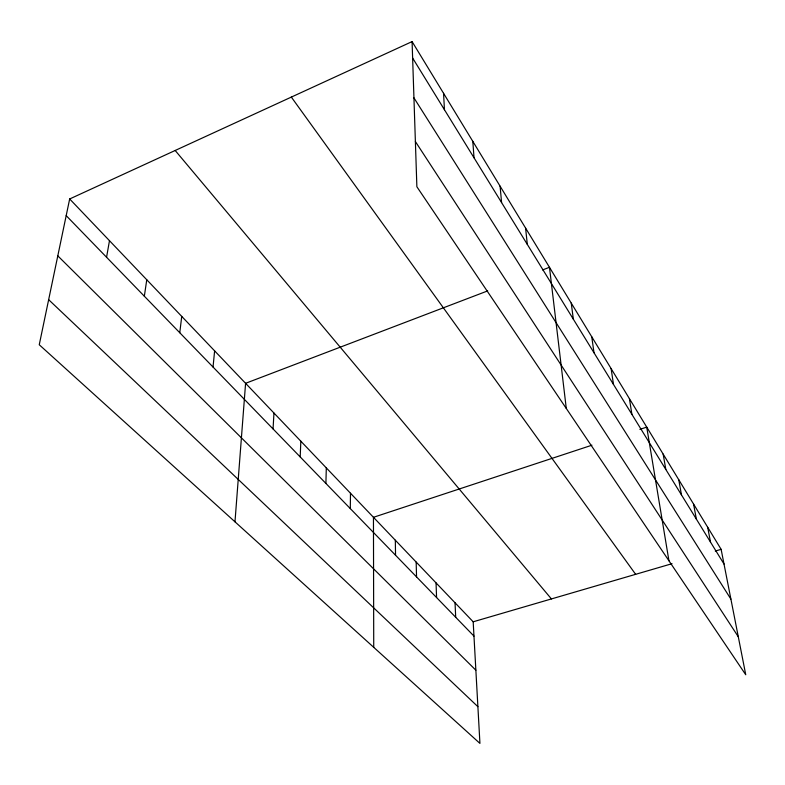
<?xml version="1.0" encoding="UTF-8"?>
<svg xmlns="http://www.w3.org/2000/svg" width="785" height="785" viewBox="0 0 785 785"><rect width="100%" height="100%" fill="white"/><g stroke="black" fill="none" stroke-linecap="round" stroke-linejoin="round"><path stroke-width="1.18" d="M350.306 508.592L350.483 493.225M325.903 483.432L326.305 467.889M300.194 456.919L300.832 441.199M273.052 428.924L273.965 413.047M234.98 521.829L245.587 383.306L487.691 290.892M213.039 367.046L214.619 350.856M179.765 332.732L181.737 316.404M144.342 296.21L146.766 279.754M106.564 257.264L109.478 240.691M69.669 198.968L39.25 344.752L479.929 743.405L473.178 621.798L69.669 198.968L412.086 41.595L721.13 549.343L745.75 674.757L416.874 186.751L412.086 41.595M542.592 269.932L549.471 267.302L566.289 408.465M591.919 445.203L373.454 517.305L373.729 647.331M639.883 429.375L646.732 427.118L668.938 560.775M473.178 621.798L672.038 563.689M715.282 551.05L721.13 549.343M48.65 299.684L477.888 706.667M57.796 255.851L475.867 670.213M66.195 215.63L473.973 636.115M175.173 150.475L551.423 598.935M291.333 97.085L635.644 574.326M415.383 141.536L738.283 636.743M413.94 97.86L730.904 599.132M412.625 58.021L724.015 564.042M707.678 527.255L710.523 542.121M693.567 504.068L696.364 519.111M678.75 479.713L681.478 494.923M663.158 454.103L665.817 469.469M629.413 398.652L631.896 414.343M611.113 368.587L613.487 384.434M591.753 336.785L594 352.769M571.244 303.079L573.344 319.191M525.587 228.072L527.314 244.4M500.094 186.182L501.586 202.589M472.805 141.359L474.032 157.814M443.554 93.287L444.457 109.753M455.035 602.782L455.702 617.265M436.048 582.892L436.578 597.552M416.168 562.06L416.55 576.896M395.326 540.217L395.542 555.24"/></g></svg>
